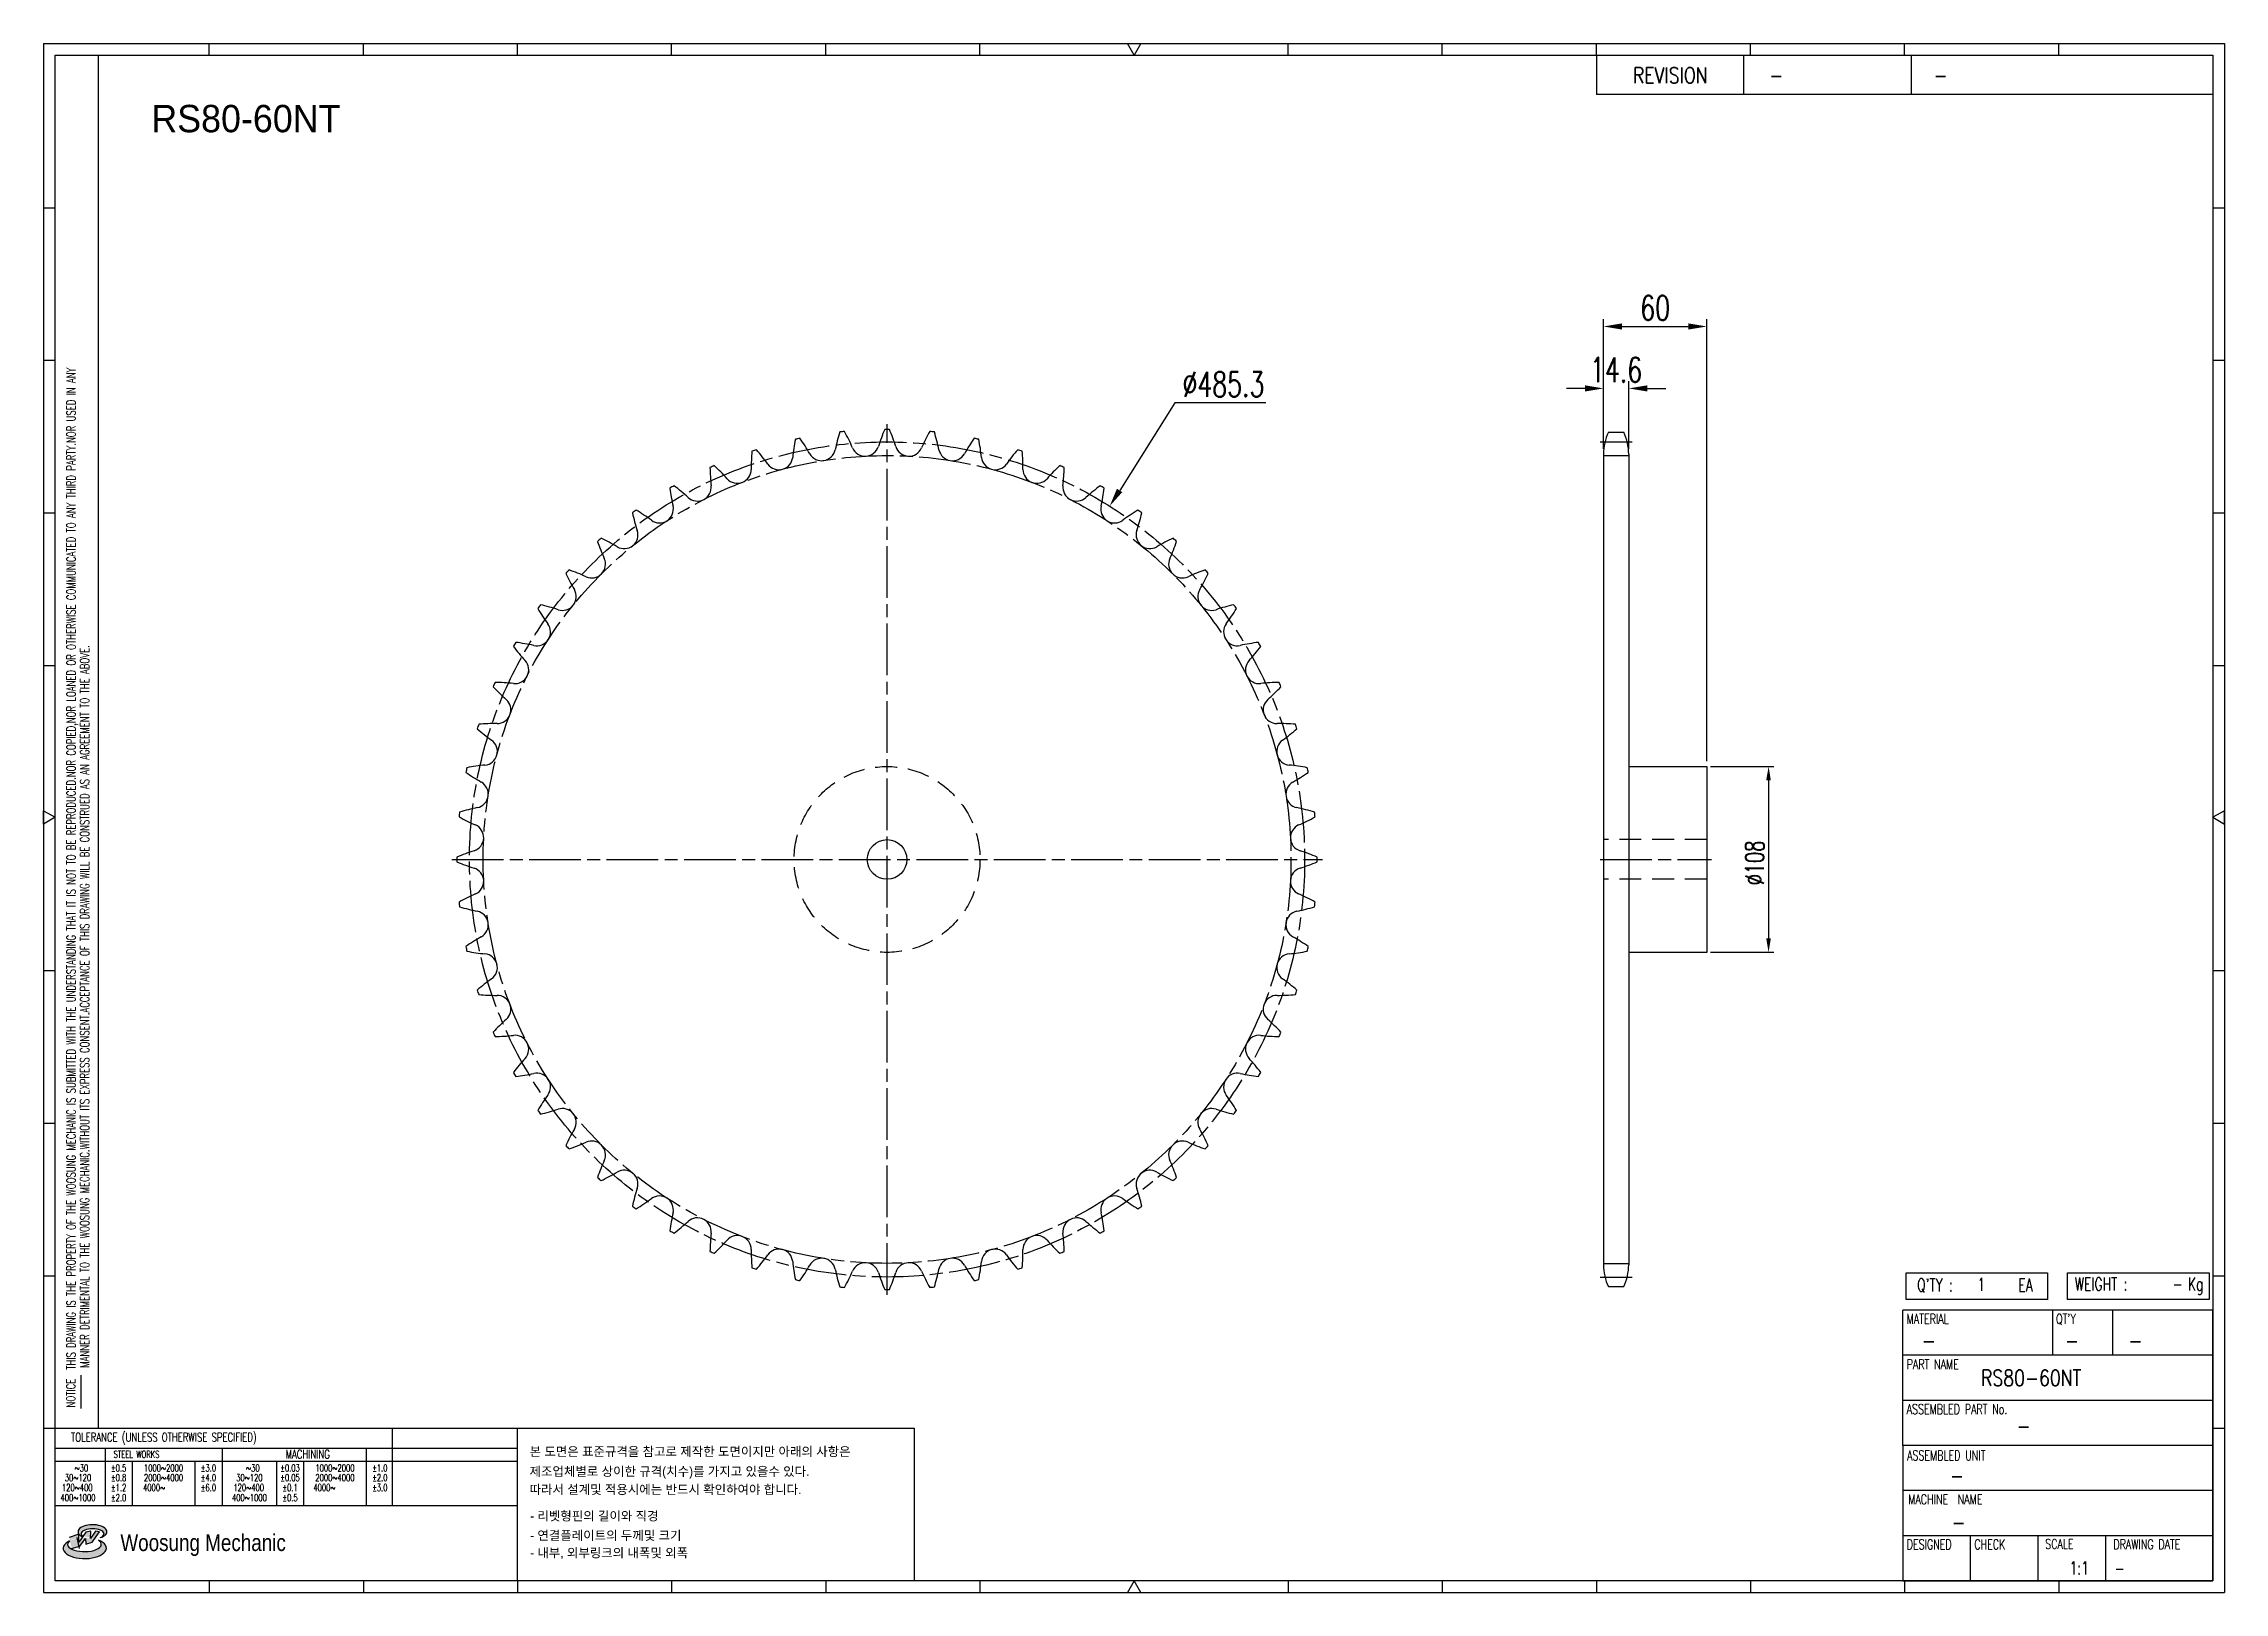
# Model space of a CAD drawing. Header units: millimetres. Extents: x 26814 to 28081, y 33 to 933.
import ezdxf
from ezdxf.enums import TextEntityAlignment as Align

# ---------------------------------------------------------------- set-up
doc = ezdxf.new("R2010")
doc.units = ezdxf.units.MM
for name, pattern in [('AM_ISO08W050', [18, 12, -1.5, 3, -1.5]), ('AM_ISO08W050x2', [9, 6, -0.75, 1.5, -0.75]), ('HIDDEN', [9.525, 6.35, -3.175])]:
    doc.linetypes.add(name, pattern=pattern)
doc.layers.get('Defpoints').update_dxf_attribs({"color": 80})
doc.layers.add('CL2', color=4, linetype='AM_ISO08W050', lineweight=25)
for name, color, linetype in [('HL', 2, 'HIDDEN'), ('LOGO', 7, 'Continuous'), ('S-DIM', 7, 'Continuous'), ('TITLE', 7, 'Continuous')]:
    doc.layers.add(name, color=color, linetype=linetype)
doc.styles.add('HAN', font='ROMANS.shx', dxfattribs={"width": 0.7, "bigfont": 'whgtxt.shx'})
doc.styles.add('HKD_ST2', font='romans.shx', dxfattribs={"width": 0.7, "height": 4, "bigfont": '@extfont2.shx'})
doc.styles.add('HSG', font='SIMPLEX.shx', dxfattribs={"width": 0.7, "bigfont": 'HSG.shx'})
doc.styles.add('MtXpl_', font='Gulim.ttf')
doc.styles.add('SLDTEXTSTYLE4', font='arial.ttf', dxfattribs={"width": 0.8})
doc.dimstyles.new('APP23', dxfattribs={"dimscale": 4.5, "dimtxt": 2.4, "dimasz": 1.8, "dimexe": 0.7, "dimexo": 0.5, "dimgap": 0.6, "dimtad": 1, "dimtoh": 1, "dimdec": 1, "dimrnd": 0.01, "dimzin": 9, "dimdsep": 46, "dimtxsty": 'HSG', "dimcen": 0, "dimclrd": 1, "dimclre": 1, "dimclrt": 256, "dimazin": 2, "dimtp": 1, "dimtm": 1, "dimtfac": 0.5, "dimtdec": 1, "dimtix": 1, "dimtofl": 0, "dimtmove": 0, "dimatfit": 3, "dimfxl": 0, "dimtvp": 1, "dimtolj": 2, "dimlwd": -1, "dimlwe": -1, "dimarcsym": 0})
doc.dimstyles.new('APP28', dxfattribs={"dimscale": 6, "dimtxt": 2.4, "dimasz": 1.8, "dimexe": 0.7, "dimexo": 0.5, "dimgap": 0.6, "dimtad": 1, "dimtoh": 1, "dimdec": 1, "dimrnd": 0.01, "dimzin": 9, "dimdsep": 46, "dimtxsty": 'HSG', "dimcen": 0, "dimclrd": 1, "dimclre": 1, "dimclrt": 256, "dimazin": 2, "dimtp": 1, "dimtm": 1, "dimtfac": 0.5, "dimtdec": 1, "dimtofl": 0, "dimtmove": 0, "dimatfit": 3, "dimfxl": 0, "dimtvp": 1, "dimtolj": 2, "dimlwd": -1, "dimlwe": -1, "dimarcsym": 0})

# ---------------------------------------------------------------- blocks, each defined once
blk = doc.blocks.new('MASTER')
at = {"layer": 'LOGO'}
h = blk.add_hatch(color=10, dxfattribs=at)
h.paths.add_polyline_path([(1.544, 35.177), (1.554, 34.966), (1.779, 35.034), (2.054, 35.422), (1.908, 35.446), (1.728, 35.167), (1.741, 35.439), (1.547, 35.405), (1.292, 35.041), (1.295, 35.33), (0.943, 35.208), (1.03, 34.8), (1.336, 34.885)])
edge = h.paths.add_edge_path()
edge.add_ellipse((1.795, 35.421), major_axis=(-0.53, 0), ratio=0.487785, start_angle=122.36065, end_angle=403.39574)
edge.add_line((1.411, 35.244), (1.419, 35.261))
edge.add_ellipse((1.798, 35.344), major_axis=(-0.423, 0), ratio=0.444396, start_angle=131.58977, end_angle=386.19408, ccw=False)
edge = h.paths.add_edge_path()
edge.add_ellipse((1.512, 34.815), major_axis=(-0.793, 0), ratio=0.480113, start_angle=314.67633, end_angle=590.85213)
edge.add_ellipse((1.501, 34.958), major_axis=(-0.62, 0), ratio=0.43311, start_angle=331.7024, end_angle=574.42495, ccw=False)
at = {"color": 140}
for p, q in [((0, 90.118), (80.15, 90.118)), ((0, 90.118), (0, 33.191)), ((80.15, 90.118), (80.15, 33.191)), ((57.068, 89.693), (57.068, 88.246)), ((62.47, 89.693), (62.47, 88.246)), ((68.635, 89.693), (68.635, 88.246)), ((79.725, 88.246), (57.068, 88.246)), ((68.449, 43.961), (68.449, 44.936)), ((68.449, 44.936), (73.654, 44.936)), ((73.654, 44.936), (73.654, 43.961)), ((74.39, 43.961), (74.39, 44.936)), ((74.39, 44.936), (79.595, 44.936)), ((79.595, 44.936), (79.595, 43.961)), ((68.336, 38.59), (68.336, 43.563)), ((79.725, 43.563), (68.336, 43.563)), ((73.654, 43.961), (68.449, 43.961)), ((73.827, 43.563), (73.827, 41.905)), ((79.595, 43.961), (74.39, 43.961)), ((76.037, 43.563), (76.037, 41.905)), ((79.725, 38.59), (79.725, 43.563)), ((79.725, 41.905), (68.336, 41.905)), ((79.725, 40.248), (68.336, 40.248)), ((68.336, 38.59), (68.336, 33.616)), ((79.725, 38.59), (68.336, 38.59)), ((79.725, 33.616), (79.725, 38.59)), ((79.725, 36.932), (68.336, 36.932)), ((79.725, 35.274), (68.336, 35.274)), ((70.822, 33.616), (70.822, 35.274)), ((73.309, 33.616), (73.309, 35.274)), ((75.796, 33.616), (75.796, 35.274)), ((0, 33.191), (80.15, 33.191)), ((68.336, 33.616), (79.725, 33.616))]:
    blk.add_line(p, q, dxfattribs=at)
for p, q in [((6.089, 89.693), (6.089, 90.118)), ((11.753, 89.693), (11.753, 90.118)), ((17.418, 89.693), (17.418, 90.118)), ((23.082, 89.693), (23.082, 90.118)), ((28.746, 89.693), (28.746, 90.118)), ((34.411, 89.693), (34.411, 90.118)), ((45.739, 89.693), (45.739, 90.118)), ((51.404, 89.693), (51.404, 90.118)), ((57.068, 89.693), (57.068, 90.118)), ((62.732, 89.693), (62.732, 90.118)), ((68.397, 89.693), (68.397, 90.118)), ((74.061, 89.693), (74.061, 90.118)), ((0, 84.085), (0.425, 84.085)), ((79.725, 84.085), (80.15, 84.085)), ((0, 78.478), (0.425, 78.478)), ((79.725, 78.478), (80.15, 78.478)), ((0, 72.87), (0.425, 72.87)), ((79.725, 72.87), (80.15, 72.87)), ((0, 67.262), (0.425, 67.262)), ((79.725, 67.262), (80.15, 67.262)), ((0, 56.047), (0.425, 56.047)), ((79.725, 56.047), (80.15, 56.047)), ((0, 50.439), (0.425, 50.439)), ((79.725, 50.439), (80.15, 50.439)), ((0, 44.832), (0.425, 44.832)), ((79.725, 44.832), (80.15, 44.832)), ((1.377, 39.947), (1.377, 41.174)), ((0, 39.224), (0.425, 39.224)), ((79.725, 39.224), (80.15, 39.224)), ((6.089, 33.616), (6.089, 33.191)), ((11.753, 33.616), (11.753, 33.191)), ((17.418, 33.616), (17.418, 33.191)), ((23.082, 33.616), (23.082, 33.191)), ((28.746, 33.616), (28.746, 33.191)), ((34.411, 33.616), (34.411, 33.191)), ((45.739, 33.616), (45.739, 33.191)), ((51.404, 33.616), (51.404, 33.191)), ((57.068, 33.616), (57.068, 33.191)), ((62.732, 33.616), (62.732, 33.191)), ((68.397, 33.616), (68.397, 33.191)), ((74.061, 33.616), (74.061, 33.191))]:
    blk.add_line(p, q)
at = {"color": 2}
for p, q in [((2.017, 39.224), (2.017, 89.693)), ((0.425, 39.224), (17.418, 39.224)), ((0.425, 38.487), (17.418, 38.487)), ((2.257, 38.487), (2.257, 36.382)), ((6.557, 38.5), (6.557, 36.382)), ((11.857, 38.487), (11.857, 36.382)), ((12.816, 39.224), (12.816, 36.382)), ((17.418, 33.616), (17.418, 39.224)), ((0.425, 38.012), (17.418, 38.012)), ((3.257, 38.012), (3.257, 36.382)), ((5.557, 38.012), (5.557, 36.382)), ((8.557, 38.012), (8.557, 36.382)), ((9.557, 38.026), (9.557, 36.382)), ((0.425, 36.382), (17.418, 36.382))]:
    blk.add_line(p, q, dxfattribs=at)
for points in [[(40.075, 89.693), (39.83, 90.118), (40.32, 90.118)], [(0.425, 61.679), (0, 61.433), (0, 61.924)], [(79.725, 61.679), (80.15, 61.433), (80.15, 61.924)], [(40.075, 33.616), (39.83, 33.191), (40.32, 33.191)]]:
    blk.add_lwpolyline(points, close=True)
at = {"color": 140}
blk.add_lwpolyline([(0.425, 89.693), (79.725, 89.693), (79.725, 33.616), (0.425, 33.616)], close=True, dxfattribs=at)
at = {"layer": 'LOGO'}
for p, q in [((1.295, 35.33), (0.943, 35.208)), ((1.547, 35.405), (1.292, 35.041)), ((1.292, 35.041), (1.295, 35.33)), ((1.741, 35.439), (1.547, 35.405)), ((1.908, 35.446), (1.728, 35.167)), ((1.728, 35.167), (1.741, 35.439)), ((1.779, 35.034), (2.054, 35.422)), ((2.054, 35.422), (1.908, 35.446)), ((1.03, 34.8), (1.336, 34.885)), ((1.224, 35.208), (1.311, 34.8)), ((1.224, 35.208), (1.224, 35.208)), ((1.336, 34.885), (1.544, 35.177)), ((1.419, 35.261), (1.411, 35.244)), ((1.544, 35.177), (1.554, 34.966)), ((1.554, 34.966), (1.779, 35.034))]:
    blk.add_line(p, q, dxfattribs=at)
for centre, major_axis, ratio, start_param, end_param in [((1.795, 35.421), (-0.53, 0), 0.487785, 2.135596, 7.040584), ((1.798, 35.344), (-0.423, 0), 0.444396, 2.296675, 6.740358), ((1.512, 34.815), (-0.793, 0), 0.480113, 5.492138, 10.312315), ((1.501, 34.958), (-0.62, 0), 0.43311, 5.789299, 10.025607)]:
    blk.add_ellipse(centre, major_axis=major_axis, ratio=ratio, start_param=start_param, end_param=end_param, dxfattribs=at)
for s, height, style, width, p in [('REVISION', 0.5806, 'HAN', 0.8, (58.415, 88.664)), ('-', 0.581, 'HAN', 0.8, (63.426, 88.664)), ('-', 0.581, 'HAN', 0.8, (69.468, 88.664)), ("Q'TY : ", 0.4746, 'HKD_ST2', 0.7, (68.857, 44.253)), ('1', 0.475, 'HKD_ST2', 0.7, (71.071, 44.275)), ('EA', 0.4746, 'HKD_ST2', 0.7, (72.578, 44.253)), ('WEIGHT : ', 0.4746, 'HKD_ST2', 0.7, (74.65, 44.286)), ('Kg', 0.4746, 'HKD_ST2', 0.7, (78.807, 44.286)), ('-', 0.581, 'HAN', 0.8, (69.029, 42.157)), ('-', 0.581, 'HAN', 0.8, (74.289, 42.157)), ('-', 0.581, 'HAN', 0.8, (76.623, 42.157)), ('-', 0.581, 'HAN', 0.8, (72.515, 39.013)), ('-', 0.581, 'HAN', 0.8, (70.067, 37.189)), ('-', 0.581, 'HAN', 0.8, (70.126, 35.48)), ('1:1', 0.4746, 'HKD_ST2', 0.7, (74.458, 33.848)), ('-', 0.475, 'HKD_ST2', 0.7, (76.112, 33.837))]:
    blk.add_text(s, height=height, dxfattribs=dict(style=style, width=width)).set_placement(p)
at = {"color": 6, "style": 'HKD_ST2', "width": 0.7}
for s, p in [(' THIS DRAWING IS THE PROPERTY OF THE WOOSUNG MECHANIC IS SUBMITTED WITH THE UNDERSTANDING THAT IT IS NOT TO BE REPRODUCED.NOR COPIED,NOR LOANED OR OTHERWISE COMMUNICATED TO ANY THIRD PARTY.NOR USED IN ANY', (1.173, 41.217)), ('MANNER DETRIMENTAL TO THE WOOSUNG MECHANIC.WITHOUT ITS EXPRESS CONSENT.ACCEPTANCE OF THIS DRAWING WILL BE CONSTRUED AS AN AGREEMENT TO THE ABOVE.', (1.672, 41.447))]:
    blk.add_text(s, height=0.326266, rotation=90, dxfattribs=at).set_placement(p)
at = {"style": 'HKD_ST2', "width": 0.7}
blk.add_text('-', height=0.475, dxfattribs=at).set_placement((78.613, 44.286), align=Align.RIGHT)
at = {"color": 254, "style": 'HKD_ST2', "width": 0.7}
for s, height, p in [('MATERIAL', 0.3651, (68.474, 43.425)), ("QT'Y", 0.3651, (73.965, 43.425)), ('PART NAME', 0.3651, (68.474, 41.756)), ('ASSEMBLED PART No.', 0.36511, (68.474, 40.109)), ('ASSEMBLED UNIT', 0.36511, (68.49, 38.408)), ('MACHINE  NAME', 0.36511, (68.532, 36.794)), ('DESIGNED', 0.3651, (68.474, 35.136)), ('CHECK', 0.3651, (70.961, 35.136)), ('SCALE', 0.3651, (73.566, 35.153)), ('DRAWING DATE', 0.36511, (76.071, 35.141))]:
    blk.add_text(s, height=height, dxfattribs=at).set_placement(p, align=Align.TOP_LEFT)
at = {"style": 'HKD_ST2', "width": 0.7}
blk.add_text('NOTICE', height=0.3263, rotation=90, dxfattribs=at).set_placement((1.163, 39.988))
blk.add_text('TOLERANCE (UNLESS OTHERWISE SPECIFIED)', height=0.32627, dxfattribs=at).set_placement((4.417, 38.896), align=Align.MIDDLE_CENTER)
at = {"color": 4, "style": 'HKD_ST2', "width": 0.7}
for s, height, p in [('%%12630', 0.261, (1.389, 37.762)), ('1000%%1262000', 0.26101, (4.407, 37.762)), ('%%12630', 0.261, (7.689, 37.762)), ('1000%%1262000', 0.26101, (10.707, 37.762)), ('120%%126400', 0.26101, (1.237, 37.045)), ('30%%126120', 0.261, (1.263, 37.411)), ('4000%%126', 0.261, (4.061, 37.045)), ('2000%%1264000', 0.26101, (4.407, 37.411)), ('120%%126400', 0.26101, (7.537, 37.045)), ('30%%126120', 0.261, (7.563, 37.411)), ('4000%%126', 0.261, (10.321, 37.045)), ('2000%%1264000', 0.26101, (10.707, 37.411)), ('400%%1261000', 0.26101, (1.263, 36.67)), ('400%%1261000', 0.26101, (7.563, 36.67))]:
    blk.add_text(s, height=height, dxfattribs=at).set_placement(p, align=Align.MIDDLE_CENTER)
for s, height, p in [('%%P0.5', 0.261, (2.757, 37.762)), ('STEEL WORKS', 0.26101, (3.416, 38.268)), ('%%P3.0', 0.261, (6.057, 37.762)), ('%%P0.03', 0.261, (9.057, 37.762)), ('MACHINING', 0.3263, (9.707, 38.27)), ('%%P1.0', 0.261, (12.357, 37.762)), ('%%P0.8', 0.261, (2.757, 37.411)), ('%%P1.2', 0.261, (2.757, 37.045)), ('%%P4.0', 0.261, (6.057, 37.411)), ('%%P6.0', 0.261, (6.057, 37.045)), ('%%P0.05', 0.261, (9.057, 37.411)), ('%%P0.1', 0.261, (9.057, 37.045)), ('%%P2.0', 0.261, (12.357, 37.411)), ('%%P3.0', 0.261, (12.357, 37.045)), ('%%P2.0', 0.261, (2.757, 36.67)), ('%%P0.5', 0.261, (9.057, 36.67))]:
    blk.add_text(s, height=height, dxfattribs=at).set_placement(p, align=Align.MIDDLE)
at = {"color": 1, "style": 'SLDTEXTSTYLE4', "width": 0.8}
blk.add_text('Woosung Mechanic', height=0.61957, dxfattribs=at).set_placement((2.822, 34.711))
blk = doc.blocks.new('*D3')
at = {"layer": 'Defpoints', "color": 0, "transparency": 16777216}
for p in [(27735.3, 732.3), (27720.7, 694.1), (27735.3, 694.1)]:
    blk.add_point(p, dxfattribs=at)
at = {"layer": 'S-DIM', "color": 1, "transparency": 16777216}
for p, q in [((27720.7, 697.1), (27720.7, 736.5)), ((27735.3, 697.1), (27735.3, 736.5)), ((27709.9, 732.3), (27699.1, 732.3)), ((27746.1, 732.3), (27756.9, 732.3))]:
    blk.add_line(p, q, dxfattribs=at)
for points in [[(27709.9, 734.1), (27709.9, 730.5), (27720.7, 732.3)], [(27746.1, 734.1), (27746.1, 730.5), (27735.3, 732.3)]]:
    blk.add_solid(points, dxfattribs=at)
at = {"layer": 'S-DIM', "transparency": 16777216, "insert": (27728, 743.1), "char_height": 14.4, "attachment_point": 5, "style": 'HSG'}
blk.add_mtext('\\A2;14.6', dxfattribs=at)
blk = doc.blocks.new('*D4')
at = {"layer": 'Defpoints', "color": 0, "transparency": 16777216}
for p in [(27780.7, 768.3), (27720.7, 694.1), (27780.7, 512.6)]:
    blk.add_point(p, dxfattribs=at)
at = {"layer": 'S-DIM', "color": 1, "transparency": 16777216}
for p, q in [((27720.7, 697.1), (27720.7, 772.5)), ((27731.5, 768.3), (27769.9, 768.3)), ((27780.7, 515.6), (27780.7, 772.5))]:
    blk.add_line(p, q, dxfattribs=at)
for points in [[(27731.5, 770.1), (27731.5, 766.5), (27720.7, 768.3)], [(27769.9, 770.1), (27769.9, 766.5), (27780.7, 768.3)]]:
    blk.add_solid(points, dxfattribs=at)
at = {"layer": 'S-DIM', "transparency": 16777216, "insert": (27750.7, 779.1), "char_height": 14.4, "attachment_point": 5, "style": 'HSG'}
blk.add_mtext('\\A2;60', dxfattribs=at)
blk = doc.blocks.new('*D5')
at = {"layer": 'Defpoints', "color": 0, "transparency": 16777216}
for p in [(27433.7, 663.9), (27175, 253.3)]:
    blk.add_point(p, dxfattribs=at)
at = {"layer": 'S-DIM', "color": 1, "transparency": 16777216}
for p, q in [((27471.5, 723.9), (27439.5, 673)), ((27524.5, 723.9), (27471.5, 723.9))]:
    blk.add_line(p, q, dxfattribs=at)
blk.add_solid([(27437.9, 674), (27441, 672), (27433.7, 663.9)], dxfattribs=at)
at = {"layer": 'S-DIM', "transparency": 16777216, "insert": (27499.8, 734.7), "char_height": 14.4, "attachment_point": 5, "style": 'HSG'}
blk.add_mtext('\\A2;∅485.3', dxfattribs=at)
blk = doc.blocks.new('*D2')
at = {"layer": 'Defpoints', "color": 0, "transparency": 16777216}
for p in [(27780.7, 512.6), (27780.7, 404.6), (27816.6, 404.6)]:
    blk.add_point(p, dxfattribs=at)
at = {"layer": 'S-DIM', "color": 1, "transparency": 16777216}
for p, q in [((27782.9, 512.6), (27819.7, 512.6)), ((27816.6, 504.5), (27816.6, 412.7)), ((27782.9, 404.6), (27819.7, 404.6))]:
    blk.add_line(p, q, dxfattribs=at)
for points in [[(27815.2, 504.5), (27817.9, 504.5), (27816.6, 512.6)], [(27815.2, 412.7), (27817.9, 412.7), (27816.6, 404.6)]]:
    blk.add_solid(points, dxfattribs=at)
at = {"layer": 'S-DIM', "transparency": 16777216, "insert": (27808.5, 456.5), "char_height": 10.8, "attachment_point": 5, "rotation": 90, "style": 'HSG'}
blk.add_mtext('\\A2;%%c108', dxfattribs=at)

msp = doc.modelspace()

# ---------------------------------------------------------------- linework, layer by layer
for p, q in [((27723.49, 706.83), (27732.49, 706.83)), ((27720.69, 694.13), (27720.69, 222.99)), ((27735.29, 694.13), (27735.29, 222.99)), ((27735.29, 512.56), (27780.69, 512.56)), ((27780.69, 512.56), (27780.69, 404.56)), ((27780.69, 404.56), (27735.29, 404.56)), ((27723.49, 210.29), (27732.49, 210.29))]:
    msp.add_line(p, q)
at = {"color": 140}
msp.add_lwpolyline([(27089.59, 128), (27320.11, 128), (27320.11, 39.33), (27089.59, 39.33)], close=True, dxfattribs=at)
msp.add_circle((27304.33, 458.56), 11.5)
for centre, radius, start, end in [((27367.04, 680.39), 118.15, 169.08592, 174.25), ((27304.33, 458.56), 249.95, 101.68646, 102.31354), ((27156.82, 635.71), 118.15, 29.75, 34.91408), ((27389.88, 672.62), 118.15, 163.08592, 168.25), ((27304.33, 458.56), 249.95, 95.68646, 96.31354), ((27176.15, 650.16), 118.15, 23.75, 28.91408), ((27291.63, 700.97), 8.02, 203.75, 342.25), ((27411.79, 662.5), 118.15, 157.08592, 162.25), ((27304.33, 458.56), 249.95, 89.68646, 90.31354), ((27196.88, 662.5), 118.15, 17.75, 22.91408), ((27317.04, 700.97), 8.02, 197.75, 336.25), ((27432.52, 650.16), 118.15, 151.08592, 156.25), ((27304.33, 458.56), 249.95, 83.68646, 84.31354), ((27218.78, 672.62), 118.15, 11.75, 16.91408), ((27451.84, 635.71), 118.15, 145.08592, 150.25), ((27304.33, 458.56), 249.95, 77.68646, 78.31354), ((27241.63, 680.39), 118.15, 5.75, 10.91408), ((27750.89, 694.13), 30.2, 155.13196, 180), ((27705.09, 694.13), 30.2, 0, 24.86804), ((27304.33, 458.56), 249.95, 113.68646, 114.31354), ((27319.55, 688.58), 118.15, 181.08592, 186.25), ((27123.21, 601.17), 118.15, 41.75, 46.91408), ((27217.34, 685.18), 8.02, 221.75, 0.25), ((27343.51, 685.73), 118.15, 175.08592, 180.25), ((27304.33, 458.56), 249.95, 107.68646, 108.31354), ((27139.11, 619.32), 118.15, 35.75, 40.91408), ((27241.51, 693.03), 8.02, 215.75, 354.25), ((27266.36, 698.31), 8.02, 209.75, 348.25), ((27342.31, 698.31), 8.02, 191.75, 330.25), ((27367.16, 693.03), 8.02, 185.75, 324.25), ((27469.55, 619.32), 118.15, 139.08592, 144.25), ((27304.33, 458.56), 249.95, 71.68646, 72.31354), ((27265.16, 685.73), 118.15, 359.75, 4.91408), ((27391.32, 685.18), 8.02, 179.75, 318.25), ((27485.45, 601.17), 118.15, 133.08592, 138.25), ((27304.33, 458.56), 249.95, 65.68646, 66.31354), ((27289.12, 688.58), 118.15, 353.75, 358.91408), ((27304.33, 458.56), 249.95, 119.68646, 120.31354), ((27295.42, 688.91), 118.15, 187.08592, 192.25), ((27109.3, 581.45), 118.15, 47.75, 52.91408), ((27194.13, 674.84), 8.02, 227.75, 6.25), ((27414.53, 674.84), 8.02, 173.75, 312.25), ((27499.37, 581.45), 118.15, 127.08592, 132.25), ((27304.33, 458.56), 249.95, 59.68646, 60.31354), ((27313.25, 688.91), 118.15, 347.75, 352.91408), ((27304.33, 458.56), 249.95, 125.68646, 126.31354), ((27271.39, 686.72), 118.15, 193.08592, 198.25), ((27097.52, 560.39), 118.15, 53.75, 58.91408), ((27172.13, 662.14), 8.02, 233.75, 12.25), ((27436.54, 662.14), 8.02, 167.75, 306.25), ((27511.14, 560.39), 118.15, 121.08592, 126.25), ((27337.27, 686.72), 118.15, 341.75, 346.91408), ((27304.33, 458.56), 249.95, 53.68646, 54.31354), ((27151.57, 647.21), 8.02, 239.75, 18.25), ((27457.09, 647.21), 8.02, 161.75, 300.25), ((27304.33, 458.56), 249.95, 131.68646, 132.31354), ((27247.72, 682.02), 118.15, 199.08592, 204.25), ((27088.01, 538.22), 118.15, 59.75, 64.91408), ((27520.65, 538.22), 118.15, 115.08592, 120.25), ((27360.94, 682.02), 118.15, 335.75, 340.91408), ((27304.33, 458.56), 249.95, 47.68646, 48.31354), ((27304.33, 458.56), 249.95, 137.68646, 138.31354), ((27224.67, 674.88), 118.15, 205.08592, 210.25), ((27080.87, 515.17), 118.15, 65.75, 70.91408), ((27132.69, 630.2), 8.02, 245.75, 24.25), ((27475.98, 630.2), 8.02, 155.75, 294.25), ((27527.8, 515.17), 118.15, 109.08592, 114.25), ((27383.99, 674.88), 118.15, 329.75, 334.91408), ((27304.33, 458.56), 249.95, 41.68646, 42.31354), ((27115.69, 611.32), 8.02, 251.75, 30.25), ((27492.98, 611.32), 8.02, 149.75, 288.25), ((27304.33, 458.56), 249.95, 143.68646, 144.31354), ((27202.5, 665.37), 118.15, 211.08592, 216.25), ((27076.18, 491.5), 118.15, 71.75, 76.91408), ((27532.49, 491.5), 118.15, 103.08592, 108.25), ((27406.17, 665.37), 118.15, 323.75, 328.91408), ((27304.33, 458.56), 249.95, 35.68646, 36.31354), ((27304.33, 458.56), 249.95, 149.68646, 150.31354), ((27073.98, 467.47), 118.15, 77.75, 82.91408), ((27100.75, 590.77), 8.02, 257.75, 36.25), ((27507.91, 590.77), 8.02, 143.75, 282.25), ((27534.68, 467.47), 118.15, 97.08592, 102.25), ((27304.33, 458.56), 249.95, 29.68646, 30.31354), ((27088.05, 568.76), 8.02, 263.75, 42.25), ((27181.44, 653.59), 118.15, 217.08592, 222.25), ((27520.62, 568.76), 8.02, 137.75, 276.25), ((27427.23, 653.59), 118.15, 317.75, 322.91408), ((27304.33, 458.56), 249.95, 155.68646, 156.31354), ((27161.72, 639.68), 118.15, 223.08592, 228.25), ((27074.31, 443.34), 118.15, 83.75, 88.91408), ((27534.35, 443.34), 118.15, 91.08592, 96.25), ((27446.94, 639.68), 118.15, 311.75, 316.91408), ((27304.33, 458.56), 249.95, 23.68646, 24.31354), ((27077.71, 545.55), 8.02, 269.75, 48.25), ((27530.95, 545.55), 8.02, 131.75, 270.25), ((27304.33, 458.56), 249.95, 161.68646, 162.31354), ((27143.57, 623.78), 118.15, 229.08592, 234.25), ((27077.16, 419.38), 118.15, 89.75, 94.91408), ((27531.5, 419.38), 118.15, 85.08592, 90.25), ((27465.09, 623.78), 118.15, 305.75, 310.91408), ((27304.33, 458.56), 249.95, 17.68646, 18.31354), ((27069.86, 521.39), 8.02, 275.75, 54.25), ((27538.8, 521.39), 8.02, 125.75, 264.25), ((27304.33, 458.56), 249.95, 167.68646, 168.31354), ((27127.18, 606.07), 118.15, 235.08592, 240.25), ((27082.5, 395.85), 118.15, 95.75, 100.91408), ((27526.16, 395.85), 118.15, 79.08592, 84.25), ((27481.48, 606.07), 118.15, 299.75, 304.91408), ((27304.33, 458.56), 249.95, 11.68646, 12.31354), ((27064.58, 496.53), 8.02, 281.75, 60.25), ((27544.09, 496.53), 8.02, 119.75, 258.25), ((27304.33, 458.56), 249.95, 173.68646, 174.31354), ((27112.74, 586.74), 118.15, 241.08592, 246.25), ((27090.27, 373.01), 118.15, 101.75, 106.91408), ((27518.39, 373.01), 118.15, 73.08592, 78.25), ((27495.93, 586.74), 118.15, 293.75, 298.91408), ((27304.33, 458.56), 249.95, 5.68646, 6.31354), ((27061.92, 471.26), 8.02, 287.75, 66.25), ((27546.74, 471.26), 8.02, 113.75, 252.25), ((27304.33, 458.56), 249.95, 179.68646, 180.31354), ((27100.39, 351.1), 118.15, 107.75, 112.91408), ((27100.39, 566.02), 118.15, 247.08592, 252.25), ((27508.28, 351.1), 118.15, 67.08592, 72.25), ((27508.28, 566.02), 118.15, 287.75, 292.91408), ((27304.33, 458.56), 249.95, 359.68646, 0.31354), ((27061.92, 445.85), 8.02, 293.75, 72.25), ((27546.74, 445.85), 8.02, 107.75, 246.25), ((27112.74, 330.37), 118.15, 113.75, 118.91408), ((27304.33, 458.56), 249.95, 185.68646, 186.31354), ((27090.27, 544.11), 118.15, 253.08592, 258.25), ((27518.39, 544.11), 118.15, 281.75, 286.91408), ((27495.93, 330.37), 118.15, 61.08592, 66.25), ((27304.33, 458.56), 249.95, 353.68646, 354.31354), ((27064.58, 420.59), 8.02, 299.75, 78.25), ((27544.09, 420.59), 8.02, 101.75, 240.25), ((27127.18, 311.05), 118.15, 119.75, 124.91408), ((27304.33, 458.56), 249.95, 191.68646, 192.31354), ((27481.48, 311.05), 118.15, 55.08592, 60.25), ((27304.33, 458.56), 249.95, 347.68646, 348.31354), ((27082.5, 521.26), 118.15, 259.08592, 264.25), ((27069.86, 395.73), 8.02, 305.75, 84.25), ((27538.8, 395.73), 8.02, 95.75, 234.25), ((27526.16, 521.26), 118.15, 275.75, 280.91408), ((27143.57, 293.34), 118.15, 125.75, 130.91408), ((27304.33, 458.56), 249.95, 197.68646, 198.31354), ((27465.09, 293.34), 118.15, 49.08592, 54.25), ((27304.33, 458.56), 249.95, 341.68646, 342.31354), ((27077.16, 497.73), 118.15, 265.08592, 270.25), ((27077.71, 371.57), 8.02, 311.75, 90.25), ((27530.95, 371.57), 8.02, 89.75, 228.25), ((27531.5, 497.73), 118.15, 269.75, 274.91408), ((27161.72, 277.44), 118.15, 131.75, 136.91408), ((27304.33, 458.56), 249.95, 203.68646, 204.31354), ((27074.31, 473.77), 118.15, 271.08592, 276.25), ((27088.05, 348.36), 8.02, 317.75, 96.25), ((27520.62, 348.36), 8.02, 83.75, 222.25), ((27534.35, 473.77), 118.15, 263.75, 268.91408), ((27446.94, 277.44), 118.15, 43.08592, 48.25), ((27304.33, 458.56), 249.95, 335.68646, 336.31354), ((27181.44, 263.53), 118.15, 137.75, 142.91408), ((27427.23, 263.53), 118.15, 37.08592, 42.25), ((27304.33, 458.56), 249.95, 209.68646, 210.31354), ((27073.98, 449.65), 118.15, 277.08592, 282.25), ((27100.75, 326.35), 8.02, 323.75, 102.25), ((27507.91, 326.35), 8.02, 77.75, 216.25), ((27534.68, 449.65), 118.15, 257.75, 262.91408), ((27304.33, 458.56), 249.95, 329.68646, 330.31354), ((27202.5, 251.75), 118.15, 143.75, 148.91408), ((27406.17, 251.75), 118.15, 31.08592, 36.25), ((27304.33, 458.56), 249.95, 215.68646, 216.31354), ((27076.18, 425.62), 118.15, 283.08592, 288.25), ((27115.69, 305.8), 8.02, 329.75, 108.25), ((27492.98, 305.8), 8.02, 71.75, 210.25), ((27532.49, 425.62), 118.15, 251.75, 256.91408), ((27304.33, 458.56), 249.95, 323.68646, 324.31354), ((27224.67, 242.24), 118.15, 149.75, 154.91408), ((27304.33, 458.56), 249.95, 221.68646, 222.31354), ((27080.87, 401.95), 118.15, 289.08592, 294.25), ((27132.69, 286.91), 8.02, 335.75, 114.25), ((27475.98, 286.91), 8.02, 65.75, 204.25), ((27527.8, 401.95), 118.15, 245.75, 250.91408), ((27383.99, 242.24), 118.15, 25.08592, 30.25), ((27304.33, 458.56), 249.95, 317.68646, 318.31354), ((27247.72, 235.1), 118.15, 155.75, 160.91408), ((27360.94, 235.1), 118.15, 19.08592, 24.25), ((27304.33, 458.56), 249.95, 227.68646, 228.31354), ((27088.01, 378.9), 118.15, 295.08592, 300.25), ((27151.57, 269.91), 8.02, 341.75, 120.25), ((27271.39, 230.4), 118.15, 161.75, 166.91408), ((27457.09, 269.91), 8.02, 59.75, 198.25), ((27337.27, 230.4), 118.15, 13.08592, 18.25), ((27520.65, 378.9), 118.15, 239.75, 244.91408), ((27304.33, 458.56), 249.95, 311.68646, 312.31354), ((27304.33, 458.56), 249.95, 233.68646, 234.31354), ((27097.52, 356.72), 118.15, 301.08592, 306.25), ((27172.13, 254.98), 8.02, 347.75, 126.25), ((27436.54, 254.98), 8.02, 53.75, 192.25), ((27511.14, 356.72), 118.15, 233.75, 238.91408), ((27304.33, 458.56), 249.95, 305.68646, 306.31354), ((27295.42, 228.21), 118.15, 167.75, 172.91408), ((27304.33, 458.56), 249.95, 239.68646, 240.31354), ((27109.3, 335.66), 118.15, 307.08592, 312.25), ((27194.13, 242.27), 8.02, 353.75, 132.25), ((27319.55, 228.54), 118.15, 173.75, 178.91408), ((27414.53, 242.27), 8.02, 47.75, 186.25), ((27289.12, 228.54), 118.15, 1.08592, 6.25), ((27499.37, 335.66), 118.15, 227.75, 232.91408), ((27304.33, 458.56), 249.95, 299.68646, 300.31354), ((27313.25, 228.21), 118.15, 7.08592, 12.25), ((27304.33, 458.56), 249.95, 245.68646, 246.31354), ((27123.21, 315.95), 118.15, 313.08592, 318.25), ((27217.34, 231.94), 8.02, 359.75, 138.25), ((27343.51, 231.39), 118.15, 179.75, 184.91408), ((27139.11, 297.8), 118.15, 319.08592, 324.25), ((27241.51, 224.09), 8.02, 5.75, 144.25), ((27367.16, 224.09), 8.02, 35.75, 174.25), ((27469.55, 297.8), 118.15, 215.75, 220.91408), ((27265.16, 231.39), 118.15, 355.08592, 0.25), ((27391.32, 231.94), 8.02, 41.75, 180.25), ((27485.45, 315.95), 118.15, 221.75, 226.91408), ((27304.33, 458.56), 249.95, 293.68646, 294.31354), ((27304.33, 458.56), 249.95, 251.68646, 252.31354), ((27367.04, 236.73), 118.15, 185.75, 190.91408), ((27156.82, 281.41), 118.15, 325.08592, 330.25), ((27266.36, 218.81), 8.02, 11.75, 150.25), ((27389.88, 244.5), 118.15, 191.75, 196.91408), ((27176.15, 266.96), 118.15, 331.08592, 336.25), ((27291.63, 216.15), 8.02, 17.75, 156.25), ((27411.79, 254.61), 118.15, 197.75, 202.91408), ((27196.88, 254.61), 118.15, 337.08592, 342.25), ((27317.04, 216.15), 8.02, 23.75, 162.25), ((27432.52, 266.96), 118.15, 203.75, 208.91408), ((27218.78, 244.5), 118.15, 343.08592, 348.25), ((27342.31, 218.81), 8.02, 29.75, 168.25), ((27451.84, 281.41), 118.15, 209.75, 214.91408), ((27241.63, 236.73), 118.15, 349.08592, 354.25), ((27304.33, 458.56), 249.95, 287.68646, 288.31354), ((27750.89, 222.99), 30.2, 180, 204.86804), ((27705.09, 222.99), 30.2, 335.13196, 0), ((27304.33, 458.56), 249.95, 257.68646, 258.31354), ((27304.33, 458.56), 249.95, 263.68646, 264.31354), ((27304.33, 458.56), 249.95, 269.68646, 270.31354), ((27304.33, 458.56), 249.95, 275.68646, 276.31354), ((27304.33, 458.56), 249.95, 281.68646, 282.31354)]:
    msp.add_arc(centre, radius, start, end)
at = {"layer": 'CL2', "linetype": 'AM_ISO08W050x2', "ltscale": 5}
for p, q in [((27304.33, 205.61), (27304.33, 711.51)), ((27718.75, 701.22), (27737.23, 701.22)), ((27720.69, 693.28), (27735.29, 693.28)), ((27051.38, 458.56), (27557.28, 458.56)), ((27718.75, 458.56), (27783.5, 458.56)), ((27718.75, 215.9), (27737.23, 215.9)), ((27720.69, 223.84), (27735.29, 223.84))]:
    msp.add_line(p, q, dxfattribs=at)
for radius in [242.66, 234.72]:
    msp.add_circle((27304.33, 458.56), radius, dxfattribs=at)
at = {"layer": 'HL', "linetype": 'HIDDEN', "ltscale": 2}
for p, q in [((27780.69, 470.06), (27720.69, 470.06)), ((27780.69, 447.06), (27720.69, 447.06))]:
    msp.add_line(p, q, dxfattribs=at)
at = {"layer": 'HL', "ltscale": 2}
msp.add_circle((27304.33, 458.56), 54, dxfattribs=at)

# ---------------------------------------------------------------- block references
at = {"color": 140, "xscale": 15.81103464176613, "yscale": 15.81103464176613, "zscale": 15.81103464176613}
msp.add_blockref('MASTER', (26814.2, -492.17), dxfattribs=at)

# ---------------------------------------------------------------- texts
at = {"style": 'HAN', "width": 0.8}
msp.add_text('RS80-60NT', height=9.18, dxfattribs=at).set_placement((27940.06, 152.69))
at = {"color": 140, "style": 'MtXpl_'}
for s, p in [('본 도면은 표준규격을 참고로 제작한 도면이지만 아래의 사항은', (27096.6, 111.84)), ('제조업체별로 상이한 규격(치수)를 가지고 있을수 있다.', (27096.6, 100.31)), ('따라서 설계및 적용시에는 반드시 확인하여야 합니다.', (27096.6, 89.79)), ('- 리벳형핀의 길이와 직경', (27096.89, 74.39)), ('- 연결플레이트의 두께및 크기', (27096.89, 63.1)), ('- 내부, 외부링크의 내폭및 외폭', (27096.89, 52.97))]:
    msp.add_text(s, height=5.3037, dxfattribs=at).set_placement(p)
at = {"layer": 'TITLE', "color": 254, "style": 'MtXpl_'}
msp.add_text('RS80-60NT', height=15.911, dxfattribs=at).set_placement((26876.8, 881.17))

# ---------------------------------------------------------------- dimensions: what is measured, and where the dimension line sits
at = {"layer": 'S-DIM'}
dim = msp.add_linear_dim(base=(27780.69, 768.3), p1=(27720.69, 694.13), p2=(27780.69, 512.56), dimstyle='APP28', dxfattribs=at)
dim.commit()
dim.dimension.update_dxf_attribs({"geometry": '*D4', "text_midpoint": (27750.69, 779.1)})
dim = msp.add_linear_dim(base=(27735.29, 732.3), p1=(27720.69, 694.13), p2=(27735.29, 694.13), dimstyle='APP28', dxfattribs=at)
dim.commit()
dim.dimension.update_dxf_attribs({"geometry": '*D3', "text_midpoint": (27727.99, 732.3), "dimtype": 128})
dim = msp.add_diameter_dim_2p(p1=(27174.96, 253.26), p2=(27433.7, 663.86), dimstyle='APP28', dxfattribs=at)
dim.commit()
dim.dimension.update_dxf_attribs({"geometry": '*D5', "text_midpoint": (27499.82, 723.85), "dimtype": 131})
dim = msp.add_linear_dim(base=(27816.56, 404.56), p1=(27780.69, 512.56), p2=(27780.69, 404.56), angle=90, text='%%c<>', dimstyle='APP23', dxfattribs=at)
dim.commit()
dim.dimension.update_dxf_attribs({"geometry": '*D2', "text_midpoint": (27816.56, 456.52), "dimtype": 128})

doc.saveas('drawing.dxf')
